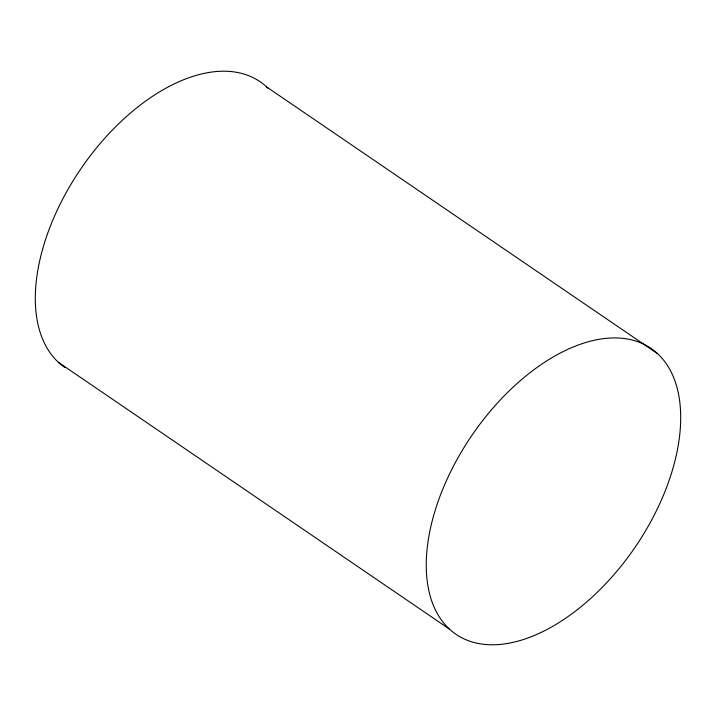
<?xml version="1.0" encoding="UTF-8"?>
<svg xmlns="http://www.w3.org/2000/svg" width="716" height="716" viewBox="0 0 716 716"><rect width="100%" height="100%" fill="white"/><g stroke="black" fill="none" stroke-linecap="round" stroke-linejoin="round"><path stroke-width="1.07" d="M266.638 86.949L657.574 353.659A173.039 98.933 -55.7 0 1 564.763 618.821A173.039 98.933 -55.7 0 1 438.067 501.585A173.039 98.933 -55.7 0 1 657.574 353.659M58.426 362.341L449.362 629.051M65.183 367.702A173.039 98.933 -55.7 0 1 85.974 161.556A173.039 98.933 -55.7 0 1 268.133 88.381"/></g></svg>
